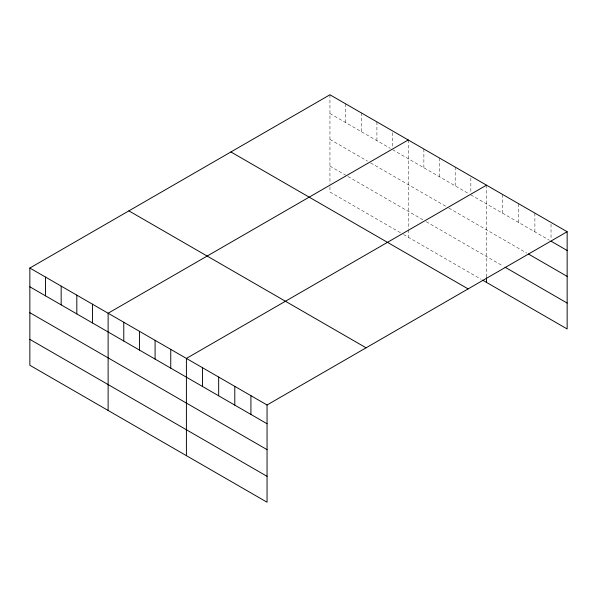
<?xml version="1.0" encoding="UTF-8"?>
<svg xmlns="http://www.w3.org/2000/svg" width="597" height="597" viewBox="0 0 597 597"><rect width="100%" height="100%" fill="white"/><g stroke="black" fill="none" stroke-linecap="round" stroke-linejoin="round"><path stroke-width="0.45" stroke-dasharray="2.98 2.24" d="M329.947 94.781L329.947 183.689M329.947 113.534L390.222 148.332M392.572 149.69L469.279 193.98M470.846 194.883L549.404 240.24M329.947 139.437L367.521 161.123M370.655 162.936L448.146 207.674M448.929 208.129L526.823 253.098M329.947 166.115L345.603 175.152M347.954 176.511L423.877 220.345M426.228 221.703L502.629 265.814M400.4 232.688L329.947 192.01L329.947 184.615M403.527 234.494L481.025 279.232M551.024 224.203L551.024 239.39M534.89 213.107L534.89 231.86M518.763 203.793L518.763 222.547M502.629 194.48L502.629 213.233M486.503 185.167L486.503 276.844M470.846 177.913L470.846 192.204M455.19 167.093L455.19 185.846M439.534 158.048L439.534 176.809M423.877 149.011L423.877 167.772M408.221 139.974L408.221 228.882M408.221 229.808L408.221 237.203M392.572 132.721L392.572 147.011M376.916 121.9L376.916 140.653M361.26 112.855L361.26 131.616M345.603 103.818L345.603 122.579"/><path stroke-width="0.9" d="M567.15 231.726L267.053 404.99L267.053 502.219L29.85 365.274L29.85 268.038L329.947 94.781L567.15 231.726L567.15 328.962L482.585 280.135M408.221 139.974L108.124 313.231L108.124 410.467M486.503 185.167L186.406 358.424L186.406 455.66M551.024 241.173L567.15 250.486M528.442 254.031L567.15 276.381M505.047 267.21L567.15 303.06M230.912 151.959L468.115 288.903M128.885 210.868L366.088 347.812M29.85 268.038L267.053 404.99M29.85 286.799L267.053 423.743M29.85 312.694L267.053 449.638M29.85 339.372L267.053 476.324M486.503 277.769L486.503 282.396M250.919 395.677L250.919 414.43M234.793 386.363L234.793 405.117M218.666 377.05L218.666 395.811M202.532 367.737L202.532 386.498M170.749 349.387L170.749 368.148M155.093 340.35L155.093 359.103M139.437 331.313L139.437 350.066M123.78 322.276L123.78 341.029M92.468 304.194L92.468 322.955M76.819 295.157L76.819 313.91M61.163 286.12L61.163 304.873M45.506 277.083L45.506 295.836"/></g></svg>
